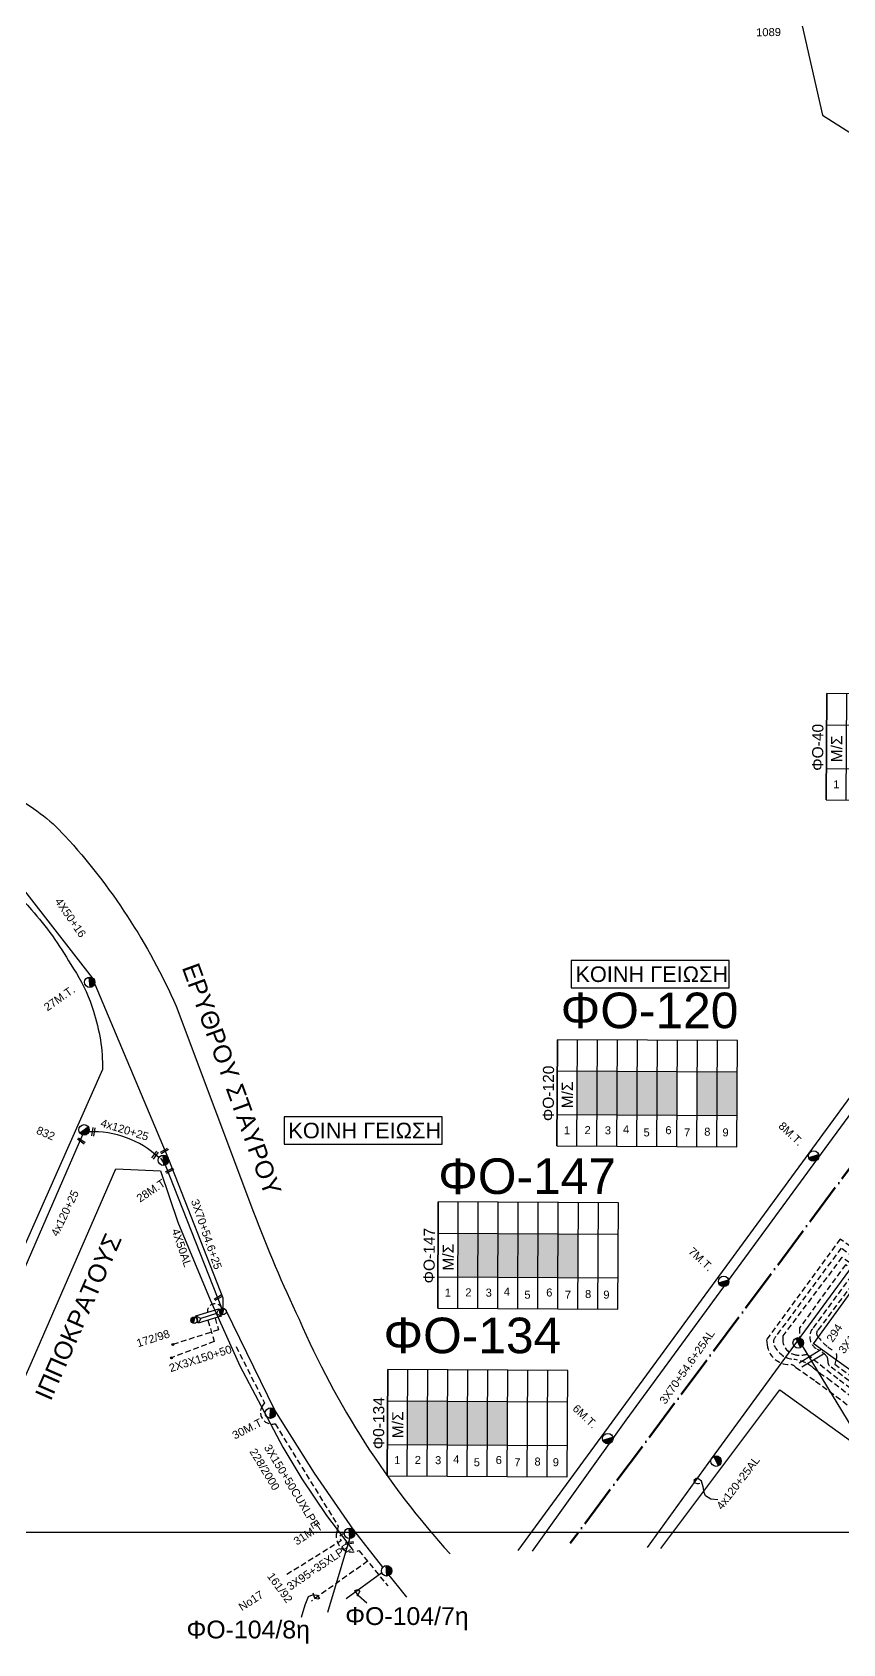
# Model space of a CAD drawing. Header units: millimetres. Extents: x 918 to 3138, y 719 to 1759.
# Drawn here: x 1784.8 to 1967, y 718.5 to 1081.1 of the extents above; entities that cross this region are included whole.
import ezdxf
from ezdxf.enums import TextEntityAlignment as Align

# ---------------------------------------------------------------- set-up
doc = ezdxf.new("R2010")
doc.units = ezdxf.units.MM
doc.header["$LTSCALE"] = 0.5
doc.linetypes.add('ACAD_ISO04W100', pattern=[30, 24, -3, 0, -3])
doc.linetypes.add('DASHED', pattern=[19.05, 12.7, -6.35])
for name, color, linetype in [('Άγνωστα', 7, 'Continuous'), ('Ασφαλειοκιβώτια Χ.Τ 9 αναχωρήσεων', 7, 'Continuous'), ('Γυμνά εναέρια ΧΤ (3Φ)   4x50AL', 7, 'Continuous'), ('Γυμνά εναέρια ΧΤ και ΦΟΠ (3Φ)   4x50+16AL', 7, 'Continuous'), ('Εναέρια ΧΤ 4Χ120+25AL', 7, 'SYN_LINE'), ('Επιγραφές - Σχήματα', 7, 'Continuous'), ('Μηχανική τομή', 7, 'Continuous'), ('Στύλος ΦΜ', 7, 'Continuous'), ('Στύλος ΦΜ @ 1', 7, 'Continuous'), ('Συνδέσεις', 7, 'Continuous'), ('Συνεστραμμένα ΧΤ   3x70+54.6+25 AL', 7, 'SYN_LINE'), ('Τομή', 7, 'Continuous'), ('Υποσταθμός εναέριος 2 στύλων', 7, 'Continuous'), ('Υποσταθμός πόλεως', 7, 'Continuous'), ('Υπόβαθρο ΔΕΗ', 7, 'Continuous')]:
    doc.layers.add(name, color=color, linetype=linetype)
doc.styles.add('arial', font='ARIAL.TTF')
doc.styles.get("Standard").update_dxf_attribs({"font": 'ARIAL.TTF'})
doc.linetypes.add('SYN_LINE', pattern='A,0.5,-0.0001,["/\\/\\/\\/",Standard,S=0.1,R=0,X=0,Y=-0.05],-0.25', length=0.7501)

# ---------------------------------------------------------------- blocks, each defined once
blk = doc.blocks.new('ΑΣΦΑΛΕΙΟΚΙΒΩΤΙΟ ΥΠΟΣΤΑΘΜΟΥ 9 ΑΝΑΧΩΡΗΣΕΩΝ')
at = {"layer": 'Ασφαλειοκιβώτια Χ.Τ 9 αναχωρήσεων', "ltscale": 40}
for p, q in [((-23.8, 40.36), (24.02, 40.36)), ((-9.72, 40.36), (-9.72, -40.64)), ((9.94, 40.36), (9.94, -40.64)), ((-23.8, 31.36), (24.02, 31.36)), ((-23.8, 22.36), (24.02, 22.36)), ((-23.8, 13.36), (24.02, 13.36)), ((-23.8, 4.36), (24.02, 4.36)), ((-23.8, -4.64), (24.02, -4.64)), ((-23.8, -13.64), (24.02, -13.64)), ((-23.8, -22.64), (24.02, -22.64)), ((-23.8, -31.64), (24.02, -31.64))]:
    blk.add_line(p, q, dxfattribs=at)
at = {"layer": 'Ασφαλειοκιβώτια Χ.Τ 9 αναχωρήσεων'}
blk.add_lwpolyline([(-23.8, -40.64), (24.02, -40.64), (24.02, 40.36), (-23.8, 40.36)], close=True, dxfattribs=at)
for s, p in [('1', (-18.54, 37.25)), ('2', (-18.39, 27.98)), ('3', (-18.45, 18.85)), ('4', (-17.96, 10.67)), ('5', (-19.3, 1.44)), ('6', (-18.25, -8.4)), ('7', (-19.23, -16.79)), ('8', (-18.84, -25.86)), ('9', (-19.09, -34.08))]:
    blk.add_text(s, height=3.6, rotation=270, dxfattribs=at).set_placement(p)
at = {"layer": 'Ασφαλειοκιβώτια Χ.Τ 9 αναχωρήσεων', "ltscale": 40}
for tag, height, p in [('ΟΝΟΜΑ', 5, (-0.16, 44.31)), ('ΚΕΙΜΕΝΟ 1', 2, (17.06, 35.59)), ('ΚΕΙΜΕΝΟ 2', 2, (17.06, 26.88)), ('ΚΕΙΜΕΝΟ 3', 2, (17.06, 17.69)), ('ΚΕΙΜΕΝΟ 4', 2, (17.06, 8.71)), ('ΚΕΙΜΕΝΟ 5', 2, (17.06, -0.13)), ('ΚΕΙΜΕΝΟ 6', 2, (17.06, -9.05)), ('ΚΕΙΜΕΝΟ 7', 2, (17.06, -18.13)), ('ΚΕΙΜΕΝΟ 8', 2, (17.06, -26.85)), ('ΚΕΙΜΕΝΟ 9', 2, (17.06, -35.99)), ('ΣΧ', 2, (-0.1, -42.64))]:
    blk.add_attdef(tag, text='', height=height, dxfattribs=at).set_placement(p, align=Align.MIDDLE_CENTER)
blk = doc.blocks.new('ΜΗΧΑΝΙΚΗ ΤΟΜΗ')
at = {"layer": 'Μηχανική τομή', "ltscale": 40}
for p, q in [((-1.89, 0.78), (1.89, 0.78)), ((1.89, 0), (-1.89, 0))]:
    blk.add_line(p, q, dxfattribs=at)
blk = doc.blocks.new('ΤΟΜΗ')
at = {"layer": 'Τομή', "ltscale": 40}
for p, q in [((-5.68, 0), (5.68, 0)), ((5.68, -2.33), (-5.68, -2.33))]:
    blk.add_line(p, q, dxfattribs=at)
blk = doc.blocks.new('ΥΠΑΡΧΩΝ ΤΣΙΜΕΝΤΕΝΙΟΣ ΣΤΥΛΟΣ')
at = {"layer": 'Στύλος ΦΜ'}
blk.add_hatch(color=7, dxfattribs=at).paths.add_polyline_path([(-1.29, -2.28, 0.574793), (2.62, 0, 0.268822), (1.3, 2.27)])
at = {"layer": 'Στύλος ΦΜ', "color": 7}
blk.add_line((-1.29, -2.28), (1.3, 2.27), dxfattribs=at)
blk.add_circle((0, 0), 2.62, dxfattribs=at)
at = {"layer": 'Στύλος ΦΜ', "flags": 4}
for tag, p in [('ΑΡΙΘΜΟΣ', (-4.68, 8.05)), ('ΤΥΠΟΣ', (-4.91, 3.03))]:
    blk.add_attdef(tag, p, '', height=4, dxfattribs=at)
blk = doc.blocks.new('ΥΠΟΣΤΑΘΜΟΣ ΕΝΑΕΡΙΟΣ ΕΠΙ 2 ΣΤΥΛΩΝ')
at = {"layer": 'Υποσταθμός εναέριος 2 στύλων', "linetype": 'Continuous'}
for points in [[(-12, -2.1, 0.574793), (-8.5, -0.1, 0.268822), (-9.6, 2)], [(9.7, -2.1, 0.574793), (13.2, -0.1, 0.268822), (12, 1.9)]]:
    blk.add_hatch(color=256, dxfattribs=at).paths.add_polyline_path(points)
for p, q in [((-12, -2.1), (-9.6, 2)), ((9.7, -2.1), (12, 1.9))]:
    blk.add_line(p, q, dxfattribs=at)
for centre in [(-10.8, -0.1), (10.8, -0.1)]:
    blk.add_circle(centre, 2.36, dxfattribs=at)
at = {"layer": 'Υποσταθμός πόλεως', "linetype": 'Continuous', "ltscale": 40}
blk.add_lwpolyline([(-8.6, 2.8), (8.6, 2.8), (8.6, -2.8), (-8.6, -2.8)], close=True, dxfattribs=at)
for points in [[(-5.8, 0), (-8.6, 2.8)], [(-8.6, -2.8), (-5.8, 0)], [(-5.8, 0), (5.8, 0)], [(5.8, 0), (8.6, 2.8)], [(8.6, -2.8), (5.8, 0)]]:
    blk.add_lwpolyline(points, dxfattribs=at)
at = {"layer": 'Υποσταθμός εναέριος 2 στύλων', "ltscale": 40, "flags": 1}
for tag, p in [('ΜΕΤΑΣΧΗΜΑΤΙΣΜΟΣ', (14.1, 2.5)), ('ΙΣΧΥΣ', (14.1, -0.3)), ('ΑΡΙΘΜΟΣ', (14.2, -3))]:
    blk.add_attdef(tag, p, '', height=1.8, dxfattribs=at)
blk = doc.blocks.new('_ΣΥΝΔΕΣΗ')
at = {"layer": 'Συνδέσεις', "linetype": 'SYN_LINE', "ltscale": 40}
blk.add_hatch(color=256, dxfattribs=at).paths.add_polyline_path([(0.5, -0.01, 1), (-0.5, -0.01, 1)])
at = {"layer": 'Συνδέσεις'}
blk.add_circle((0, -0.01), 0.5, dxfattribs=at)

msp = doc.modelspace()

# ---------------------------------------------------------------- hatches: boundary and pattern name
at = {"layer": 'Ασφαλειοκιβώτια Χ.Τ 9 αναχωρήσεων', "ltscale": 40}
for color, points in [(62, [(1907.33, 847.36), (1907.27, 837.54), (1911.77, 837.51), (1911.83, 847.34)]), (6, [(1911.83, 847.34), (1911.77, 837.51), (1916.27, 837.49), (1916.33, 847.32)]), (85, [(1916.33, 847.32), (1916.27, 837.49), (1920.77, 837.47), (1920.83, 847.29)]), (133, [(1920.83, 847.29), (1920.77, 837.47), (1925.27, 837.44), (1925.33, 847.27)]), (30, [(1925.33, 847.27), (1925.27, 837.44), (1929.77, 837.42), (1929.83, 847.25)]), (151, [(1934.33, 847.22), (1934.27, 837.39), (1938.77, 837.37), (1938.83, 847.2)]), (5, [(1938.83, 847.2), (1938.77, 837.37), (1943.27, 837.35), (1943.33, 847.18)]), (62, [(1880.53, 810.85), (1880.48, 801.02), (1884.98, 801), (1885.03, 810.83)]), (30, [(1885.03, 810.83), (1884.98, 801), (1889.48, 800.97), (1889.53, 810.8)]), (85, [(1889.53, 810.8), (1889.48, 800.97), (1893.98, 800.95), (1894.03, 810.78)]), (2, [(1894.03, 810.78), (1893.98, 800.95), (1898.48, 800.93), (1898.53, 810.76)]), (27, [(1898.53, 810.76), (1898.48, 800.93), (1902.98, 800.9), (1903.03, 810.73)]), (6, [(1903.03, 810.73), (1902.98, 800.9), (1907.48, 800.88), (1907.53, 810.71)]), (151, [(1869.16, 773.16), (1869.11, 763.33), (1873.61, 763.31), (1873.66, 773.13)]), (2, [(1873.66, 773.13), (1873.61, 763.31), (1878.11, 763.28), (1878.16, 773.11)]), (1, [(1878.16, 773.11), (1878.11, 763.28), (1882.61, 763.26), (1882.66, 773.09)]), (27, [(1882.66, 773.09), (1882.61, 763.26), (1887.11, 763.24), (1887.16, 773.06)]), (62, [(1887.16, 773.06), (1887.11, 763.24), (1891.61, 763.21), (1891.66, 773.04)])]:
    msp.add_hatch(color=color, dxfattribs=at).paths.add_polyline_path(points)

# ---------------------------------------------------------------- linework, layer by layer
at = {"layer": 'Άγνωστα', "color": 2, "linetype": 'SYN_LINE', "ltscale": 20}
for points in [[(2014.23, 863.6), (1979.84, 818.1), (1956.8, 786.6)], [(1956.8, 786.6), (1937.66, 760.43), (1923.05, 740.2)]]:
    msp.add_lwpolyline(points, dxfattribs=at)
at = {"layer": 'Άγνωστα', "color": 27, "linetype": 'DASHED', "ltscale": 0.2}
msp.add_lwpolyline([(1976.53, 802.38), (1966.42, 809.58), (1949.89, 786.95), (1950.03, 785.75, 0.384095), (1955.04, 781.36, -0.226892), (1956.47, 780.7), (1960.92, 777.62), (1975.77, 766.56), (1974.65, 765.05), (1989.29, 754.07), (1990.18, 754.34, -0.075443), (1992.04, 754.61, -0.255462), (1993.96, 753.55, -0.350901), (1993.73, 751.48), (1992.87, 750.04)], format="xyb", dxfattribs=at)
at = {"layer": 'Άγνωστα', "color": 62, "linetype": 'DASHED', "ltscale": 0.2}
for points in [[(1975.61, 801.06), (1966.65, 807.53), (1951.8, 787.45, 0.280197), (1951.63, 785.55, 0.258442), (1956.03, 782.48, -0.147343), (1960.27, 780.71, 0.02977), (1963.63, 778.26), (1977.93, 767.14), (1976.37, 764.89), (1988.85, 755.08), (1992.12, 755.77), (2017.97, 737.67), (2022.95, 744.67)], [(1973.58, 798.18), (1968.99, 801.37), (1960.21, 789.4, 0.46758), (1961.36, 784.75, -0.093739), (1963.33, 783.29, -0.224244), (1963.65, 782.26, 0.315145), (1964.39, 780.81), (1981.6, 767.93), (1979.53, 765.3), (1987.64, 759.22, 0.240663), (1988.77, 759.03, 0.081278), (1990.86, 760.07, 1.934211)]]:
    msp.add_lwpolyline(points, format="xyb", dxfattribs=at)
at = {"layer": 'Άγνωστα', "color": 6, "linetype": 'DASHED', "ltscale": 0.2}
msp.add_lwpolyline([(1974.78, 799.89), (1966.85, 805.46), (1953.54, 787.79), (1953.54, 786.92, 0.329987), (1955.97, 783.65, 0.156316), (1958.97, 783.69), (1966.26, 777.91), (1979.86, 767.83), (1977.86, 765.1), (1989, 756.49), (1992.15, 757.97), (2007.11, 747.11), (2025.29, 734.21), (2030.03, 741.11)], format="xyb", dxfattribs=at)
at = {"layer": 'Άγνωστα', "color": 2, "linetype": 'DASHED', "ltscale": 0.2}
msp.add_lwpolyline([(1974.31, 799.21), (1967.67, 803.8), (1957.3, 789.59), (1957.27, 787.36)], dxfattribs=at)
at = {"layer": 'Άγνωστα', "color": 30, "linetype": 'DASHED', "ltscale": 0.2}
for points in [[(1972.59, 796.78), (1969.07, 799.26), (1961.35, 788.97, 0.331452), (1961.35, 787.74, 0.062639), (1963.65, 785.34, 0.028743), (1965.14, 784.26, -0.39256), (1965.57, 782.61), (1965.23, 781.42), (1983.89, 767.68), (1981.77, 764.8), (1987.39, 760.92, 0.252865), (1989.06, 760.74, 0.115811), (1990.99, 762.11, -0.652578)], [(1830.59, 785.4), (1836.99, 772.73), (1836.59, 772.18, 0.694159), (1839.37, 768.02), (1853.57, 744.95), (1853.23, 743.6, 0.638788), (1858.21, 739.52), (1864.73, 731.53)]]:
    msp.add_lwpolyline(points, format="xyb", dxfattribs=at)
at = {"layer": 'Άγνωστα', "color": 27, "linetype": 'DASHED', "ltscale": 0.2}
msp.add_lwpolyline([(1824.27, 791.3), (1825.69, 786.49), (1816.06, 782.84)], dxfattribs=at)
at = {"layer": 'Άγνωστα', "color": 62, "linetype": 'DASHED', "ltscale": 0.2}
msp.add_lwpolyline([(1825.86, 791.79), (1826.63, 789.15), (1816.4, 785.84)], dxfattribs=at)
at = {"layer": 'Άγνωστα', "color": 151, "ltscale": 40}
for points in [[(1863.61, 735.78), (1857.05, 744.09), (1848.22, 756.9), (1839.3, 771.04), (1828.32, 793.62)], [(1868.96, 729.01), (1864.45, 734.71)]]:
    msp.add_lwpolyline(points, dxfattribs=at)
at = {"layer": 'Άγνωστα', "color": 27, "ltscale": 40}
msp.add_lwpolyline([(2027.88, 725.86), (2009.22, 739.05), (1969.13, 767.14), (1958, 785.57)], dxfattribs=at)
at = {"layer": 'Άγνωστα', "color": 30, "linetype": 'DASHED', "ltscale": 0.2}
msp.add_lwpolyline([(1860.18, 737.1), (1847.55, 728.14)], dxfattribs=at)
at = {"layer": 'Άγνωστα', "color": 6, "ltscale": 40}
msp.add_lwpolyline([(1863.35, 734.48), (1855.33, 728.65)], dxfattribs=at)
at = {"layer": 'Εναέρια ΧΤ 4Χ120+25AL', "color": 1, "linetype": 'SYN_LINE', "ltscale": 20}
msp.add_lwpolyline([(1796.08, 833.01), (1774.74, 784.21), (1762.29, 756.88)], dxfattribs=at)
msp.add_arc((1798.47, 812.11), 21.6, 46.9222, 92.5805, dxfattribs=at)
at = {"layer": 'Επιγραφές - Σχήματα', "color": 151, "linetype": 'SYN_LINE', "ltscale": 20}
msp.add_line((1851.2, 725.66), (1856.19, 742.19), dxfattribs=at)
at = {"layer": 'Επιγραφές - Σχήματα'}
msp.add_lwpolyline([(936.87, 1745.25), (2965.33, 1745.25), (2965.33, 743.52), (936.87, 743.52)], close=True, dxfattribs=at)
at = {"layer": 'Επιγραφές - Σχήματα', "color": 1, "linetype": 'ACAD_ISO04W100', "lineweight": 60, "ltscale": 0.8}
msp.add_lwpolyline([(2961.46, 1088.29), (2717.83, 1224.35), (2701.08, 1246.33), (2659.71, 1265.16), (2602.18, 1297.58), (2392.2, 1398.81), (2304.34, 1274.11), (2245.73, 1191.21), (2095.49, 995.78), (1905.75, 741.14)], dxfattribs=at)
at = {"layer": 'Επιγραφές - Σχήματα', "color": 190}
for points in [[(1905.95, 866.07), (1941.46, 866.07), (1941.46, 872.25), (1905.95, 872.25)], [(1841.4, 830.91), (1876.91, 830.91), (1876.91, 837.09), (1841.4, 837.09)]]:
    msp.add_lwpolyline(points, close=True, dxfattribs=at)
at = {"layer": 'Επιγραφές - Σχήματα', "ltscale": 0.2}
for points in [[(1938.94, 750.93), (1937.39, 751.04), (1936.17, 751.81), (1935.89, 752.53), (1935.62, 753.86), (1935.23, 755.13), (1934.45, 755.68), (1934.07, 755.68), (1933.57, 755.24), (1933.79, 754.74), (1934.29, 754.58), (1934.56, 754.58), (1934.9, 754.63)], [(1845.28, 724.48), (1846.13, 727.27), (1846.91, 729.13), (1847.76, 729.52), (1848.77, 729.44), (1849.39, 728.74), (1849.01, 728.59), (1848.46, 728.74), (1848.15, 729.13), (1848.07, 729.52), (1847.92, 729.9)], [(1860.03, 727.66), (1858.09, 729.28), (1857.31, 730.53), (1858.01, 730.76), (1858.4, 730.37), (1858.16, 729.83), (1857.77, 729.28)]]:
    msp.add_lwpolyline(points, dxfattribs=at)
at = {"layer": 'Επιγραφές - Σχήματα', "color": 151, "linetype": 'DASHED', "ltscale": 0.2}
msp.add_lwpolyline([(1841.99, 734.15), (1854.27, 741.82)], dxfattribs=at)
at = {"layer": 'Επιγραφές - Σχήματα', "color": 1, "linetype": 'DASHED', "ltscale": 0.2}
msp.add_arc((1825.85, 793.3), 1.71, 23.7252, 186.2091, dxfattribs=at)
at = {"layer": 'Επιγραφές - Σχήματα', "color": 151, "linetype": 'DASHED', "ltscale": 0.2}
msp.add_arc((1854.64, 742.46), 0.742, 63.3856, 240.2072, dxfattribs=at)
at = {"layer": 'Συνεστραμμένα ΧΤ   3x70+54.6+25 AL', "color": 173, "ltscale": 20}
msp.add_lwpolyline([(1897.26, 739.33), (1918.32, 768.81), (1961.45, 827.69), (2013.3, 898.38), (2036.56, 930.42), (2050.39, 949.64)], dxfattribs=at)
at = {"layer": 'Συνεστραμμένα ΧΤ   3x70+54.6+25 AL', "color": 2, "ltscale": 20}
msp.add_lwpolyline([(1752.44, 904.41), (1781.46, 889.94), (1798.27, 868.37), (1815.24, 827.94)], dxfattribs=at)
at = {"layer": 'Συνεστραμμένα ΧΤ   3x70+54.6+25 AL', "color": 1, "ltscale": 20}
msp.add_lwpolyline([(1827.42, 793.99), (1814.69, 826.21), (1813.64, 827.77)], dxfattribs=at)
at = {"layer": 'Συνεστραμμένα ΧΤ   3x70+54.6+25 AL', "color": 2, "ltscale": 15}
msp.add_lwpolyline([(1815.4, 827.57), (1815.4, 827.57), (1827.59, 796.32), (1827.59, 793.88)], dxfattribs=at)
at = {"layer": 'Υπόβαθρο ΔΕΗ'}
for points in [[(1783.3, 1187.61), (1766.45, 1095.94), (1761.52, 1088.82), (1751.05, 1072.3), (1739.71, 1054.53), (1729.33, 1040.23), (1707.48, 1009.6), (1690.32, 985.98), (1685.2, 978.6), (1761.94, 917.29), (1766.53, 915.52, -0.027254), (1780.26, 909.34, -0.087857), (1792.08, 900.3, -0.082193), (1817.11, 861.98), (1834.54, 815.63, 0.02107), (1844.76, 791.58, 0.082387), (1878.72, 738.74)], [(1739.3, 739.06), (1721.97, 749.17), (1702.2, 760.73), (1737.04, 839.61), (1762.6, 897.18), (1764.48, 897.32, -0.104011), (1767.48, 896.91, -0.09819), (1777.16, 891.13, -0.027715), (1784.57, 883.67, -0.051782), (1793.4, 871.37, -0.062217), (1797.75, 863.07), (1798.5, 860.83, -0.082797), (1800.56, 847.71), (1775.74, 791.85), (1758.99, 753.68), (1752.95, 738.96)]]:
    msp.add_lwpolyline(points, format="xyb", dxfattribs=at)
for points in [[(1783.3, 1187.61), (1949.75, 1118.46), (1962.45, 1062.39), (2077.19, 989.74), (1893.98, 739.52)], [(2070.03, 816.92), (2017.69, 744.8), (1960.58, 785.92), (1960.43, 786), (2015.35, 861.88), (2070.03, 816.92)], [(1765.75, 739.5), (1784.61, 781.8), (1803.59, 825.36), (1813.59, 824.95), (1817.52, 813.36), (1824.74, 795.88), (1831.45, 781.04), (1841.12, 762.76), (1845.36, 755.65), (1850.93, 747.4), (1856.96, 739.49)], [(1926.1, 739.94), (1952.85, 775.62), (1990.88, 748.26), (1991.35, 740.41)]]:
    msp.add_lwpolyline(points, dxfattribs=at)

# ---------------------------------------------------------------- block references
at = {"layer": 'Ασφαλειοκιβώτια Χ.Τ 9 αναχωρήσεων', "rotation": 89.70135055606067}
for p, xscale, yscale, zscale, values in [((1983.55, 920.15), 0.4999999999999998, 0.4999999999999998, 0.4999999999999998, {'ΟΝΟΜΑ': 'ΦΟ-40'}), ((1922.98, 842.31), 0.4999999999999994, 0.4999999999999994, 0.4999999999999994, {'ΟΝΟΜΑ': 'ΦΟ-120'}), ((1884.81, 768.11), 0.4999999999999994, 0.4999999999999994, 0.4999999999999994, {'ΟΝΟΜΑ': 'Φ0-134'})]:
    msp.add_blockref('ΑΣΦΑΛΕΙΟΚΙΒΩΤΙΟ ΥΠΟΣΤΑΘΜΟΥ 9 ΑΝΑΧΩΡΗΣΕΩΝ', p, dxfattribs=dict(at, xscale=xscale, yscale=yscale, zscale=zscale)).add_auto_attribs(values)
at = {"layer": 'Ασφαλειοκιβώτια Χ.Τ 9 αναχωρήσεων', "color": 30, "ltscale": 40, "xscale": 0.4999999999999994, "yscale": 0.4999999999999994, "zscale": 0.4999999999999994, "rotation": 89.70135055606067}
msp.add_blockref('ΑΣΦΑΛΕΙΟΚΙΒΩΤΙΟ ΥΠΟΣΤΑΘΜΟΥ 9 ΑΝΑΧΩΡΗΣΕΩΝ', (1896.18, 805.8), dxfattribs=at).add_auto_attribs({'ΟΝΟΜΑ': 'ΦΟ-147'})
at = {"layer": 'Μηχανική τομή'}
for p, xscale, yscale, zscale, rotation in [((1798.31, 833.72), 0.4999999999999993, 0.4999999999999993, 0.4999999999999993, 260.9070969693111), ((1795.69, 831.48), 0.4999999999999995, 0.4999999999999995, 0.4999999999999995, 325.7568529151825), ((1812.2, 828.57), 0.4999999999999994, 0.4999999999999994, 0.4999999999999994, 233.3719761172353), ((1814.39, 829.56), 0.4999999999999994, 0.4999999999999994, 0.4999999999999994, 209.9390033122713), ((1815.55, 825.13), 0.4999999999999994, 0.4999999999999994, 0.4999999999999994, 209.9390033122713), ((1826.46, 796.52), 0.4999999999999994, 0.4999999999999994, 0.4999999999999994, 209.9390033122713), ((1856.09, 741.37), 0.4999999999999992, 0.4999999999999992, 0.4999999999999992, 189.5200528311062)]:
    msp.add_blockref('ΜΗΧΑΝΙΚΗ ΤΟΜΗ', p, dxfattribs=dict(at, xscale=xscale, yscale=yscale, zscale=zscale, rotation=rotation))
at = {"layer": 'Στύλος ΦΜ @ 1', "ltscale": 40}
ref = msp.add_blockref('ΥΠΑΡΧΩΝ ΤΣΙΜΕΝΤΕΝΙΟΣ ΣΤΥΛΟΣ', (1959.64, 1084.02), dxfattribs=dict(at, xscale=0.449999999999818, yscale=0.449999999999818, zscale=0.449999999999818, rotation=0.8007269922261041))
ref.add_attrib('ΤΥΠΟΣ', '1089', (1947.55, 1080.14), dxfattribs={"layer": 'Στύλος ΦΜ', "height": 1.8, "rotation": 0.8007, "flags": 4})
ref = msp.add_blockref('ΥΠΑΡΧΩΝ ΤΣΙΜΕΝΤΕΝΙΟΣ ΣΤΥΛΟΣ', (1797.69, 867.34), dxfattribs=dict(at, xscale=0.449999999999818, yscale=0.449999999999818, zscale=0.449999999999818, rotation=35.24375145312111))
ref.add_attrib('ΤΥΠΟΣ', '27M.T.', (1788.18, 860.75), dxfattribs={"layer": 'Στύλος ΦΜ', "height": 1.8, "rotation": 35.2438, "flags": 4})
ref = msp.add_blockref('ΥΠΑΡΧΩΝ ΤΣΙΜΕΝΤΕΝΙΟΣ ΣΤΥΛΟΣ', (1796.41, 834.14), dxfattribs=dict(at, xscale=0.449999999999818, yscale=0.449999999999818, zscale=0.449999999999818, rotation=336.4565797207733))
ref.add_attrib('ΤΥΠΟΣ', '832', (1785.51, 833.38), dxfattribs={"layer": 'Στύλος ΦΜ', "height": 1.8, "rotation": 336.4566, "flags": 4})
ref = msp.add_blockref('ΥΠΑΡΧΩΝ ΤΣΙΜΕΝΤΕΝΙΟΣ ΣΤΥΛΟΣ', (1960.49, 828.24), dxfattribs=dict(at, xscale=0.4499999999998184, yscale=0.4499999999998184, zscale=0.4499999999998184, rotation=316.6862388002984))
ref.add_attrib('ΤΥΠΟΣ', '8M.T.', (1952.42, 834.79), dxfattribs={"layer": 'Στύλος ΦΜ', "height": 1.8, "rotation": 316.6862, "flags": 4})
ref = msp.add_blockref('ΥΠΑΡΧΩΝ ΤΣΙΜΕΝΤΕΝΙΟΣ ΣΤΥΛΟΣ', (1814.25, 827.3), dxfattribs=dict(at, xscale=0.449999999999818, yscale=0.449999999999818, zscale=0.449999999999818, rotation=33.49400228348729))
ref.add_attrib('ΤΥΠΟΣ', '28M.T', (1808.96, 817.74), dxfattribs={"layer": 'Στύλος ΦΜ', "height": 1.8, "rotation": 33.494, "flags": 4})
ref = msp.add_blockref('ΥΠΑΡΧΩΝ ΤΣΙΜΕΝΤΕΝΙΟΣ ΣΤΥΛΟΣ', (1940.24, 800.05), dxfattribs=dict(at, xscale=0.4499999999998184, yscale=0.4499999999998184, zscale=0.4499999999998184, rotation=316.6862388002984))
ref.add_attrib('ΤΥΠΟΣ', '7M.T.', (1932.17, 806.59), dxfattribs={"layer": 'Στύλος ΦΜ', "height": 1.8, "rotation": 316.6862, "flags": 4})
ref = msp.add_blockref('ΥΠΑΡΧΩΝ ΤΣΙΜΕΝΤΕΝΙΟΣ ΣΤΥΛΟΣ', (1957.01, 786.21), dxfattribs=dict(at, xscale=0.4499999999998184, yscale=0.4499999999998184, zscale=0.4499999999998184, rotation=56.80099436645325))
ref.add_attrib('ΤΥΠΟΣ', '294', (1964.75, 786.2), dxfattribs={"layer": 'Στύλος ΦΜ', "height": 1.8, "rotation": 56.801, "flags": 4})
ref = msp.add_blockref('ΥΠΑΡΧΩΝ ΤΣΙΜΕΝΤΕΝΙΟΣ ΣΤΥΛΟΣ', (1914.18, 764.68), dxfattribs=dict(at, xscale=0.4499999999998184, yscale=0.4499999999998184, zscale=0.4499999999998184, rotation=316.6862388002984))
ref.add_attrib('ΤΥΠΟΣ', '6M.T.', (1906.11, 771.23), dxfattribs={"layer": 'Στύλος ΦΜ', "height": 1.8, "rotation": 316.6862, "flags": 4})
ref = msp.add_blockref('ΥΠΑΡΧΩΝ ΤΣΙΜΕΝΤΕΝΙΟΣ ΣΤΥΛΟΣ', (1838.31, 770.41), dxfattribs=dict(at, xscale=0.449999999999818, yscale=0.449999999999818, zscale=0.449999999999818, rotation=26.86205450879408))
ref.add_attrib('ΤΥΠΟΣ', '30M.T', (1830.31, 764.46), dxfattribs={"layer": 'Στύλος ΦΜ', "height": 1.8, "rotation": 26.8621, "flags": 4})
for p, xscale, yscale, zscale, rotation in [((1938.54, 759.62), 0.4499999999998184, 0.4499999999998184, 0.4499999999998184, 56.80099436645325), ((1864.44, 734.94), 0.4499999999998178, 0.4499999999998178, 0.4499999999998178, 32.71869956944703)]:
    msp.add_blockref('ΥΠΑΡΧΩΝ ΤΣΙΜΕΝΤΕΝΙΟΣ ΣΤΥΛΟΣ', p, dxfattribs=dict(at, xscale=xscale, yscale=yscale, zscale=zscale, rotation=rotation))
ref = msp.add_blockref('ΥΠΑΡΧΩΝ ΤΣΙΜΕΝΤΕΝΙΟΣ ΣΤΥΛΟΣ', (1856.12, 743.36), dxfattribs=dict(at, xscale=0.4499999999998179, yscale=0.4499999999998179, zscale=0.4499999999998179, rotation=32.71869956944706))
ref.add_attrib('ΤΥΠΟΣ', '31M.T', (1844.26, 740.61), dxfattribs={"layer": 'Στύλος ΦΜ', "height": 1.8, "rotation": 32.7187, "flags": 4})
at = {"layer": 'Συνδέσεις', "xscale": 0.4500000000000455, "yscale": 0.4500000000000455, "zscale": 0.4500000000000455}
for p in [(1816.4, 785.84), (1816.06, 782.84)]:
    msp.add_blockref('_ΣΥΝΔΕΣΗ', p, dxfattribs=at)
at = {"layer": 'Τομή', "xscale": 0.4999999999999998, "yscale": 0.4999999999999998, "zscale": 0.4999999999999998, "rotation": 31.77030047303674}
msp.add_blockref('ΤΟΜΗ', (1959.65, 783.2), dxfattribs=at)
at = {"layer": 'Υποσταθμός εναέριος 2 στύλων', "xscale": 0.3150347716469125, "yscale": 0.3150347716469125, "zscale": 0.3150347716469125, "rotation": 197.0839542176142}
msp.add_blockref('ΥΠΟΣΤΑΘΜΟΣ ΕΝΑΕΡΙΟΣ ΕΠΙ 2 ΣΤΥΛΩΝ', (1824.41, 792.27), dxfattribs=at)

# ---------------------------------------------------------------- texts
at = {"ltscale": 40, "char_height": 8, "width": 17.8089, "attachment_point": 1, "style": 'arial'}
for s, insert in [('ΦO-120', (1903.58, 865.01)), ('ΦO-147', (1876.05, 827.71)), ('ΦO-134', (1863.74, 791.89))]:
    msp.add_mtext(s, dxfattribs=dict(at, insert=insert))
at = {"layer": 'Άγνωστα', "ltscale": 40, "char_height": 1.8, "width": 17.1868, "attachment_point": 1, "style": 'arial'}
for s, insert, rotation in [('4X50+16', (1791.23, 886.58), 304.5894), ('3X150+50', (1965.88, 784.71), 52.5887), ('172/98', (1808, 786.92), 17.5864), ('2X3X150+50', (1815.33, 781.33), 17.5864), ('228/2000', (1835.07, 762.72), 301.3237), ('3X150+50CUXLPE', (1838.33, 763.63), 301.3237), ('4x120+25AL', (1938.45, 749.63), 52.5887), ('3X95+35XLPE', (1841.78, 731.93), 34.1699), ('161/92', (1838.93, 734.77), 305.9808), ('Νο17', (1830.92, 727.34), 32.7616)]:
    msp.add_mtext(s, dxfattribs=dict(at, insert=insert, rotation=rotation))
at = {"layer": 'Γυμνά εναέρια ΧΤ (3Φ)   4x50AL', "ltscale": 40, "insert": (1817.79, 812.13), "char_height": 1.8, "width": 17.1868, "attachment_point": 1, "rotation": 288.9499, "style": 'arial'}
msp.add_mtext('4X50AL', dxfattribs=at)
at = {"layer": 'Γυμνά εναέρια ΧΤ και ΦΟΠ (3Φ)   4x50+16AL', "ltscale": 40, "char_height": 1.8, "width": 17.1868, "attachment_point": 1, "style": 'arial'}
for insert, rotation in [((1800.5, 836.66), 342.943), ((1788.86, 810.78), 64.2853)]:
    msp.add_mtext('4x120+25', dxfattribs=dict(at, insert=insert, rotation=rotation))
at = {"layer": 'Επιγραφές - Σχήματα', "attachment_point": 1}
for s, insert, char_height, width, rotation in [('Μ/Σ', (1964.41, 916.82), 2.5, 2.2621, 90), ('ΕΡΥΘΡΟΥ ΣΤΑΥΡΟΥ', (1822.12, 872.05), 4, 66.1849, 289.9603), ('Μ/Σ', (1903.84, 838.98), 2.5, 2.2621, 90), ('ΙΠΠΟΚΡΑΤΟΥΣ', (1785.23, 774.56), 4, 31.4561, 66.3413), ('Μ/Σ', (1877.04, 802.47), 2.5, 2.2621, 90), ('Μ/Σ', (1865.7, 764.77), 2.5, 2.2621, 90)]:
    msp.add_mtext(s, dxfattribs=dict(at, insert=insert, char_height=char_height, width=width, rotation=rotation))
at = {"layer": 'Επιγραφές - Σχήματα', "color": 190, "char_height": 3.5, "width": 35.1311, "attachment_point": 1}
for insert in [(1906.9, 870.9), (1842.35, 835.74)]:
    msp.add_mtext('KOINH ΓΕΙΩΣΗ', dxfattribs=dict(at, insert=insert))
at = {"layer": 'Επιγραφές - Σχήματα', "char_height": 4, "width": 15.1545, "attachment_point": 1}
for s, insert in [('ΦΟ-104/7η', (1855.14, 726.75)), ('ΦΟ-104/8η', (1819.45, 723.73))]:
    msp.add_mtext(s, dxfattribs=dict(at, insert=insert))
at = {"layer": 'Συνεστραμμένα ΧΤ   3x70+54.6+25 AL', "ltscale": 40, "insert": (1822.12, 818.74), "char_height": 1.8, "width": 17.1868, "attachment_point": 1, "rotation": 288.9499, "style": 'arial'}
msp.add_mtext('3X70+54.6+25', dxfattribs=at)
at = {"layer": 'Συνεστραμμένα ΧΤ   3x70+54.6+25 AL', "ltscale": 20, "insert": (1925.67, 773.3), "char_height": 1.8, "width": 17.1868, "attachment_point": 1, "rotation": 55.1679, "style": 'arial'}
msp.add_mtext('3X70+54.6+25AL', dxfattribs=at)

doc.saveas('drawing.dxf')
